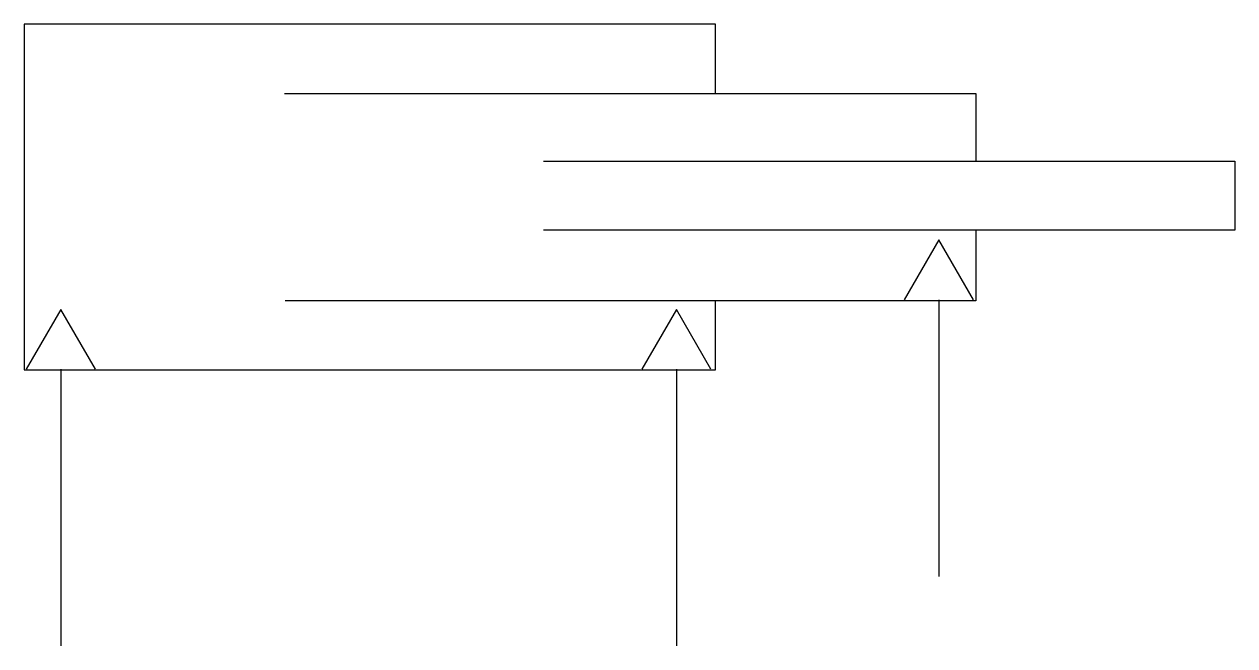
# Model space of a CAD drawing. Extents: x 873.2 to 908.2, y 308.9 to 326.9.
import ezdxf

# ---------------------------------------------------------------- set-up
doc = ezdxf.new("R2010")
doc.units = 0
doc.header["$LTSCALE"] = 5
doc.header["$MEASUREMENT"] = 0
doc.layers.add('11', color=1, linetype='CONTINUOUS')

msp = doc.modelspace()

# ---------------------------------------------------------------- linework, layer by layer
at = {"layer": '11'}
for p, q in [((893.225, 326.892), (873.225, 326.892)), ((873.225, 326.892), (873.225, 316.892)), ((893.225, 324.892), (893.225, 326.892)), ((880.751, 324.892), (900.751, 324.892)), ((900.751, 324.892), (900.751, 322.93)), ((888.243, 322.93), (908.243, 322.93)), ((908.243, 322.93), (908.243, 320.93)), ((908.243, 320.93), (888.243, 320.93)), ((900.751, 320.93), (900.751, 318.892)), ((899.681, 320.653), (898.681, 318.921)), ((900.681, 318.921), (899.681, 320.653)), ((900.751, 318.892), (880.771, 318.892)), ((893.225, 316.892), (893.225, 318.892)), ((899.681, 318.921), (899.681, 310.921)), ((874.285, 318.644), (873.285, 316.912)), ((875.285, 316.912), (874.285, 318.644)), ((892.09, 318.644), (891.09, 316.912)), ((893.09, 316.912), (892.09, 318.644)), ((873.225, 316.892), (893.225, 316.892)), ((874.285, 316.912), (874.285, 308.912)), ((892.09, 316.912), (892.09, 308.912))]:
    msp.add_line(p, q, dxfattribs=at)

doc.saveas('drawing.dxf')
